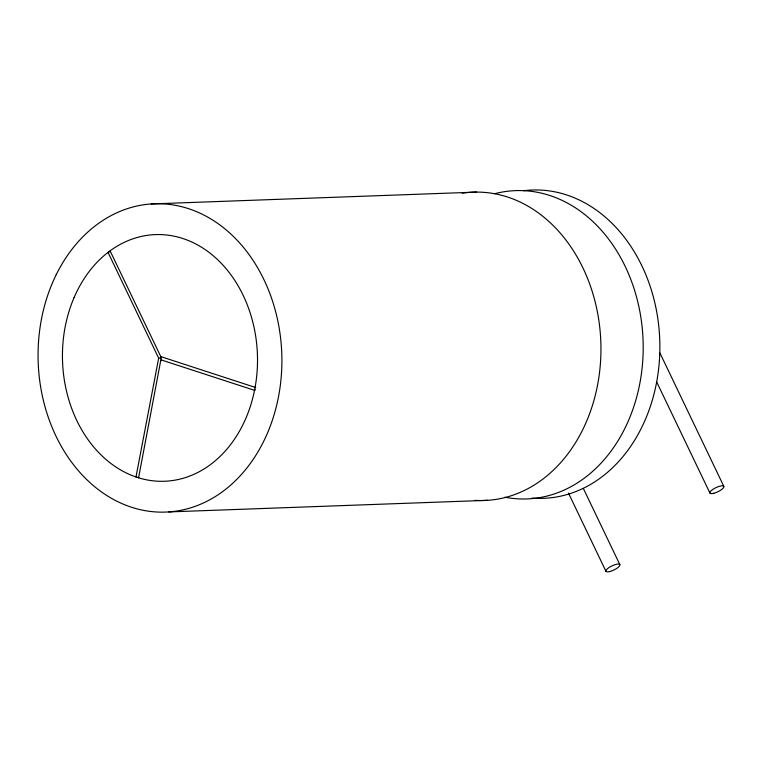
<?xml version="1.0" encoding="UTF-8"?>
<svg xmlns="http://www.w3.org/2000/svg" width="762" height="762" viewBox="0 0 762 762"><rect width="100%" height="100%" fill="white"/><g stroke="black" fill="none" stroke-linecap="round" stroke-linejoin="round"><path stroke-width="1.14" d="M161.011 359.988A2.143 1.153 53 0 0 160.83 357.921A1.619 0.772 -46.7 0 0 160.772 356.559L110.08 250.841L110.033 251.546L108.052 252.403L158.667 358.159L135.988 476.974L138.665 477.603M138.579 477.726L160.877 359.807L254.518 390.334A1.543 0.914 -72.9 0 0 255.318 389.83M160.915 357.892L158.725 358.159M151.171 203.949L476.66 192.1M168.773 511.921L487.594 500.32M160.753 356.597L255.089 387.344A1.543 0.914 -72.9 0 1 255.689 387.82M660.149 353.454L723.824 486.347M656.539 381.629L709.946 493.09M583.378 488.509L619.839 564.594M568.481 493.1L605.961 571.338M659.511 353.016A7.715 2.276 -25.6 0 1 660.006 354.54M523.627 190.729A154.257 121.882 87.9 0 1 659.806 341.471A154.257 121.882 87.9 0 1 532.067 498.053M494.709 193.71A154.257 121.872 87.9 0 1 643.09 340.824A154.257 121.872 87.9 0 1 505.016 497.234M462.201 193.224A154.257 121.872 87.9 0 1 600.78 340.757A154.257 121.872 87.9 0 1 475.155 500.348M713.718 493.309A7.715 2.276 -25.6 0 0 723.9 486.575A7.715 2.276 -25.6 0 0 713.042 489.271A7.715 2.276 -25.6 0 0 713.718 493.309M609.733 571.557A7.715 2.276 -25.6 0 0 619.916 564.823A7.715 2.276 -25.6 0 0 609.057 567.519A7.715 2.276 -25.6 0 0 609.733 571.557M56.236 274.644A154.257 121.882 87.9 0 0 156.362 511.978A154.257 121.882 87.9 0 0 267.319 287.16A154.257 121.882 87.9 0 0 56.236 274.644M74.076 297.599A123.406 97.498 87.9 0 0 162.897 481.298A123.406 97.498 87.9 0 0 242.945 294.894A123.406 97.498 87.9 0 0 74.076 297.599"/></g></svg>
